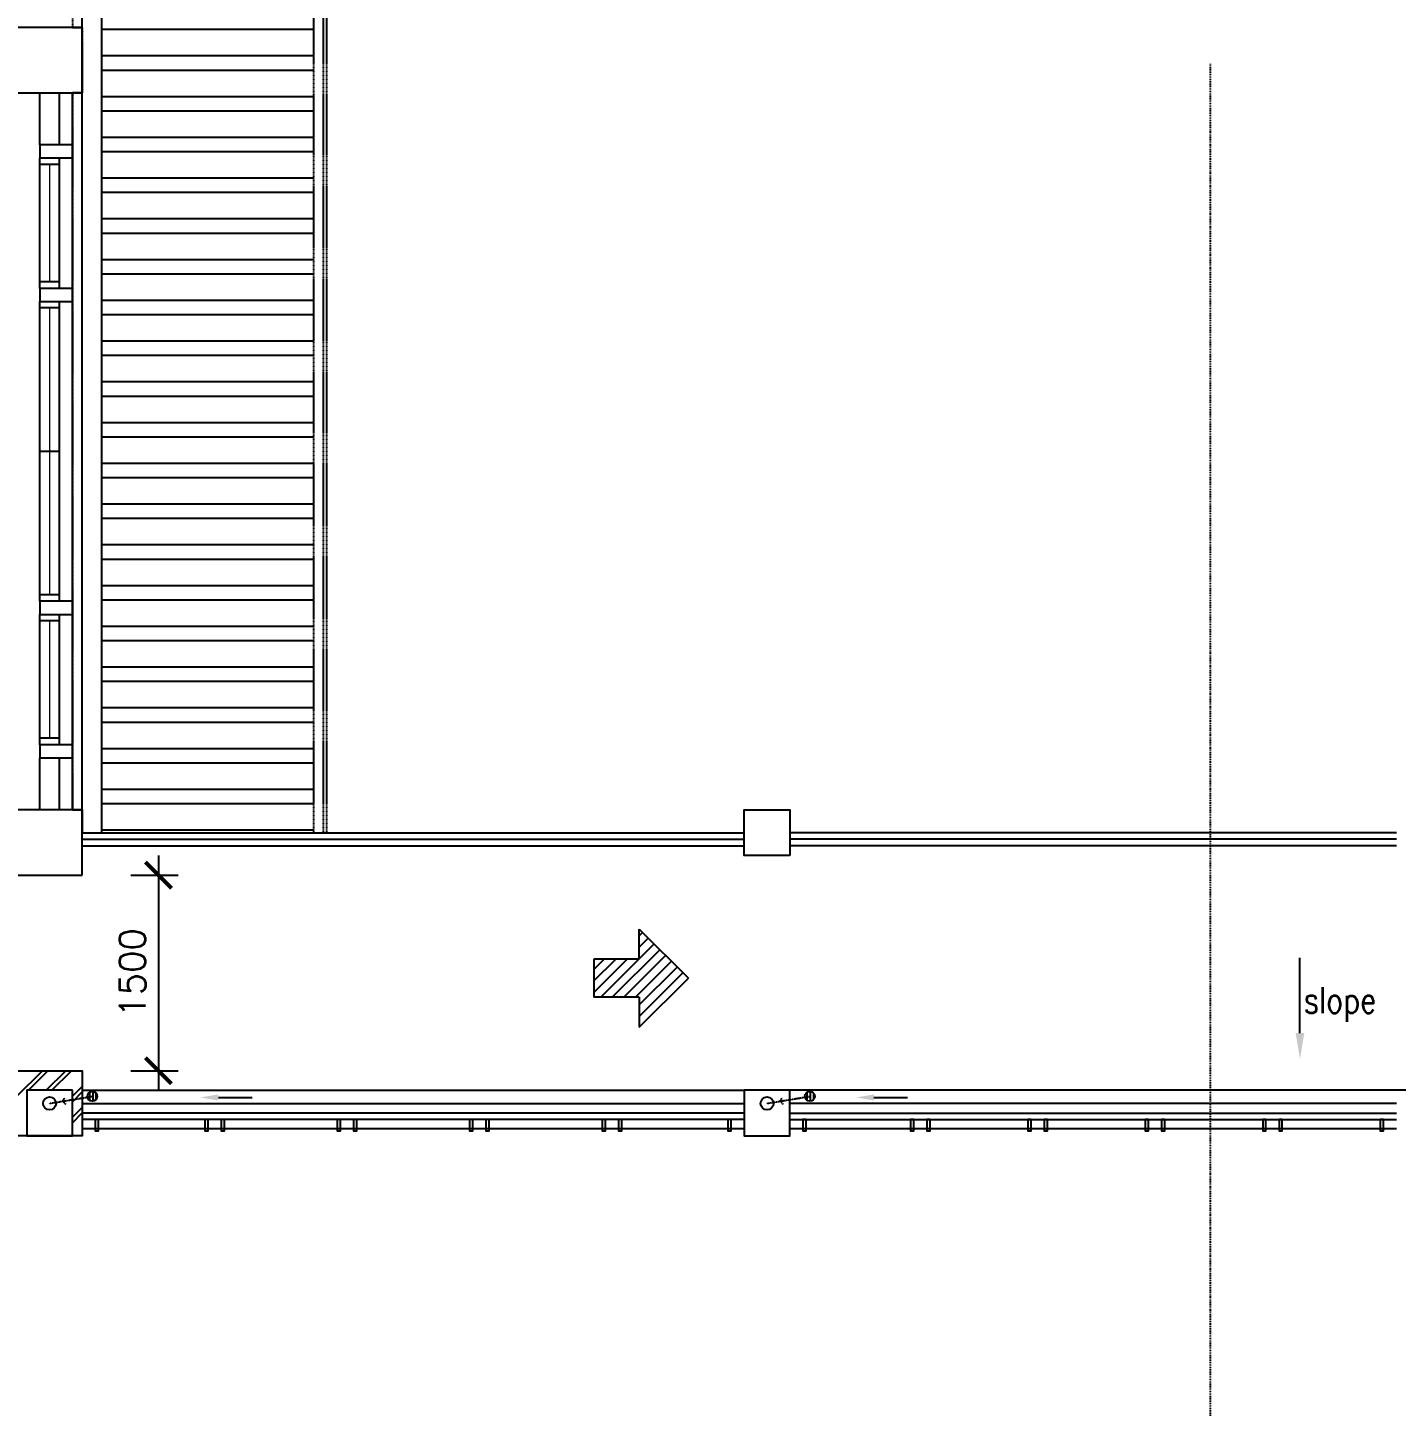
# Model space of a CAD drawing. Header units: feet. Extents: x 1407108 to 2957709, y -1501070 to -681589.
# Drawn here: x 1650292 to 1660785, y -842748 to -832174 of the extents above; entities that cross this region are included whole.
import ezdxf

# ---------------------------------------------------------------- set-up
doc = ezdxf.new("R2010")
doc.units = ezdxf.units.FT
doc.header["$LTSCALE"] = 13
doc.header["$MEASUREMENT"] = 0
for name, pattern in [('DASHDOT', [1, 0.5, -0.25, 0, -0.25]), ('DASHED2', [0.375, 0.25, -0.125]), ('HIDDEN', [0.375, 0.25, -0.125])]:
    doc.linetypes.add(name, pattern=pattern)
doc.layers.get('0').update_dxf_attribs({"linetype": 'CONTINUOUS'})
for name, color, linetype in [('AR', 7, 'CONTINUOUS'), ('COL', 3, 'CONTINUOUS'), ('DEMOLISH-WORKS', 8, 'DASHED2'), ('DIM', 7, 'CONTINUOUS'), ('FLASH', 35, 'CONTINUOUS'), ('hatch', 7, 'CONTINUOUS'), ('LINE', 7, 'CONTINUOUS'), ('partition', 7, 'CONTINUOUS'), ('rail', 1, 'CONTINUOUS'), ('RWDP', 145, 'CONTINUOUS'), ('WALL', 2, 'CONTINUOUS'), ('WIN', 5, 'CONTINUOUS')]:
    doc.layers.add(name, color=color, linetype=linetype)
doc.styles.add('ROMANS', font='romans')
doc.styles.get("Standard").update_dxf_attribs({"font": 'ROMANS.SHX'})
doc.dimstyles.new('STANDARD$0', dxfattribs={"dimscale": 0, "dimtxt": 8, "dimasz": 6, "dimexe": 1, "dimexo": 1, "dimgap": 3, "dimtad": 1, "dimdec": 0, "dimlfac": -1, "dimrnd": 1, "dimzin": 0, "dimdsep": 46, "dimtxsty": 'Standard', "dimcen": 0, "dimclrd": 5, "dimclre": 250, "dimadec": 0, "dimazin": 0, "dimtfac": 1, "dimtdec": 4, "dimtofl": 0, "dimtmove": 0, "dimatfit": 3, "dimfxl": 1, "dimtolj": 1, "dimtzin": 0, "dimarcsym": 0})

# ---------------------------------------------------------------- blocks, each defined once
blk = doc.blocks.new('_ARCHTICK')
at = {"color": 0, "linetype": 'ByBlock', "const_width": 0.15}
blk.add_lwpolyline([(-0.5, -0.5), (0.5, 0.5)], dxfattribs=at)
blk = doc.blocks.new('*D363')
at = {"layer": 'DIM', "color": 7, "lineweight": -2, "transparency": 16777216}
for p, q in [((1651295, -838524), (1651295, -840324)), ((1651082, -838674), (1651445, -838674)), ((1651082, -840174), (1651445, -840174))]:
    blk.add_line(p, q, dxfattribs=at)
at = {"layer": 'DIM', "color": 7, "lineweight": -2, "transparency": 16777216, "xscale": 200, "yscale": 200, "zscale": 200}
for p, rotation in [((1651295, -838674), 90), ((1651295, -840174), 270)]:
    blk.add_blockref('_ARCHTICK', p, dxfattribs=dict(at, rotation=rotation))
at = {"layer": 'DIM', "color": 7, "transparency": 16777216, "insert": (1651095, -839424), "char_height": 200, "attachment_point": 5, "rotation": 90, "style": 'ROMANS'}
blk.add_mtext('\\A1;1500', dxfattribs=at)

msp = doc.modelspace()

# ---------------------------------------------------------------- hatches: boundary and pattern name
at = {"layer": 'DEMOLISH-WORKS', "ltscale": 0.7}
h = msp.add_hatch(dxfattribs=at)
h.set_pattern_fill('STEEL', color=8, scale=2500, angle=315, style=0)
h.set_pattern_definition([(0, (0, 0), (1e-13, 312.5), []), (0, (110.5, 110.5), (1e-13, 312.5), [])])
h.paths.add_polyline_path([(1650860.2, -838349.1), (1652485.2, -838349.1), (1652485.2, -814599.1), (1650860.2, -814599.1)])
at = {"layer": 'partition'}
h = msp.add_hatch(dxfattribs=at)
h.set_pattern_fill('ANSI31', color=5, scale=500, style=0)
h.set_pattern_definition([(45, (2316930.776, -1282396.514), (-44.194174, 44.194174), [])])
h.paths.add_polyline_path([(1654980.9, -839610.2), (1654980.9, -839841), (1655357.3, -839464.5), (1654980.9, -839088.1), (1654980.9, -839318.9), (1654633.8, -839318.9), (1654633.8, -839610.2)])
at = {"layer": 'RWDP', "linetype": 'Continuous'}
h = msp.add_hatch(dxfattribs=at)
h.set_pattern_fill('ANSI31', color=5, scale=200, angle=45, style=0)
h.set_pattern_definition([(90, (-39806.8, 12.318), (-25, 5e-15), [])])
edge = h.paths.add_edge_path()
edge.add_arc((1650788.5, -840370.4), 37.5, 0, 360)
h = msp.add_hatch(dxfattribs=at)
h.set_pattern_fill('ANSI31', color=5, scale=200, angle=45, style=0)
h.set_pattern_definition([(90, (-34306.8, 12.318), (-25, 5e-15), [])])
edge = h.paths.add_edge_path()
edge.add_arc((1656288.5, -840370.4), 37.5, 0, 360)

# ---------------------------------------------------------------- linework, layer by layer
at = {"color": 9}
msp.add_line((1650635.2, -838174.1), (1650635.2, -832674.1), dxfattribs=at)
at = {"color": 2}
for p, q in [((1654980.9, -839318.9), (1654980.9, -839088.1)), ((1654980.9, -839088.1), (1655357.3, -839464.5)), ((1654980.9, -839318.9), (1654633.8, -839318.9)), ((1654633.8, -839318.9), (1654633.8, -839610.2)), ((1654980.9, -839841), (1655357.3, -839464.5)), ((1654980.9, -839610.2), (1654633.8, -839610.2)), ((1654980.9, -839610.2), (1654980.9, -839841))]:
    msp.add_line(p, q, dxfattribs=at)
at = {"color": 153}
for p, q in [((1650710.2, -840324.1), (1655785.2, -840324.1)), ((1678210.2, -840324.1), (1656135.2, -840324.1)), ((1650710.2, -840424.1), (1655785.2, -840424.1)), ((1651754, -840379), (1652012.3, -840379)), ((1660785.2, -840424.1), (1656135.2, -840424.1)), ((1656780, -840379), (1657038.3, -840379))]:
    msp.add_line(p, q, dxfattribs=at)
for points in [[(1651754, -840402.3), (1651754, -840355.7), (1651614, -840379)], [(1656780, -840402.3), (1656780, -840355.7), (1656640, -840379)]]:
    msp.add_solid(points, dxfattribs=at)
at = {"layer": 'AR', "color": 4, "linetype": 'DASHDOT'}
msp.add_line((1659357.6, -832451.7), (1659357.6, -845660.8), dxfattribs=at)
at = {"layer": 'COL'}
for points in [[(1650710.2, -832174.1), (1649960.2, -832174.1), (1649960.2, -832674.1), (1650710.2, -832674.1)], [(1650710.2, -838674.1), (1650710.2, -838174.1), (1649960.2, -838174.1), (1649960.2, -838499.1), (1650210.2, -838499.1), (1650210.2, -838674.1)], [(1656135.2, -838524.1), (1655785.2, -838524.1), (1655785.2, -838174.1), (1656135.2, -838174.1)], [(1650635.2, -840324.1), (1650285.2, -840324.1), (1650285.2, -840674.1), (1650635.2, -840674.1)], [(1656135.2, -840324.1), (1655785.2, -840324.1), (1655785.2, -840674.1), (1656135.2, -840674.1)]]:
    msp.add_lwpolyline(points, close=True, dxfattribs=at)
at = {"layer": 'COL', "color": 2}
msp.add_lwpolyline([(1650210.2, -840174.1), (1650710.2, -840174.1), (1650710.2, -840674.1), (1650210.2, -840674.1)], close=True, dxfattribs=at)
at = {"layer": 'DEMOLISH-WORKS', "color": 8, "ltscale": 0.7}
for p, q in [((1652485.2, -838349.1), (1652485.2, -814599.1)), ((1652560.2, -838349.1), (1652560.2, -814599.1)), ((1652585.2, -838349.1), (1652585.2, -814599.1))]:
    msp.add_line(p, q, dxfattribs=at)
msp.add_lwpolyline([(1652485.2, -814599.1), (1650710.2, -814599.1), (1650710.2, -814674.1), (1650635.2, -814674.1), (1650635.2, -820174.1), (1650710.2, -820174.1), (1650710.2, -820674.1), (1650635.2, -820674.1), (1650635.2, -826174.1), (1650710.2, -826174.1), (1650710.2, -826674.1), (1650635.2, -826674.1), (1650635.2, -832174.1), (1650710.2, -832174.1), (1650710.2, -832674.1), (1650635.2, -832674.1), (1650635.2, -838174.1), (1650710.2, -838174.1), (1650710.2, -838349.1), (1652485.2, -838349.1), (1652485.2, -814599.1)], dxfattribs=at)
at = {"layer": 'FLASH', "color": 32, "linetype": 'Continuous'}
msp.add_line((1650860.2, -838349.1), (1650860.2, -814599.1), dxfattribs=at)
at = {"layer": 'hatch', "color": 1}
for p, q in [((1650210.2, -840369.3), (1650405.5, -840174.1)), ((1650298.1, -840324.1), (1650448.1, -840174.1)), ((1650434.6, -840324.1), (1650584.6, -840174.1)), ((1650477.2, -840324.1), (1650627.2, -840174.1)), ((1650635.2, -840369.3), (1650710.2, -840294.3)), ((1650635.2, -840412), (1650710.2, -840337)), ((1650635.2, -840530.3), (1650710.2, -840455.3)), ((1650635.2, -840573), (1650710.2, -840498))]:
    msp.add_line(p, q, dxfattribs=at)
at = {"layer": 'LINE', "color": 8, "linetype": 'Continuous'}
for p, q in [((1650710.2, -832674.1), (1650710.2, -814674.1)), ((1650710.2, -838174.1), (1650710.2, -832674.1))]:
    msp.add_line(p, q, dxfattribs=at)
at = {"layer": 'LINE', "linetype": 'Continuous'}
for p, q in [((1650710.2, -840617.1, 0), (1655785.2, -840617.1)), ((1656135.2, -840617.1), (1660785.2, -840617.1, 0))]:
    msp.add_line(p, q, dxfattribs=at)
at = {"layer": 'rail', "color": 191}
for p, q in [((1650710.2, -838399.1), (1655785.2, -838399.1)), ((1660785.2, -838399.1), (1656135.2, -838399.1)), ((1650710.2, -838449.1), (1655785.2, -838449.1)), ((1660785.2, -838449.1), (1656135.2, -838449.1)), ((1655785.2, -840499.1), (1650710.2, -840499.1)), ((1656135.2, -840499.1), (1660785.2, -840499.1)), ((1655785.2, -840549.1), (1650710.2, -840549.1)), ((1656135.2, -840549.1), (1660785.2, -840549.1))]:
    msp.add_line(p, q, dxfattribs=at)
for points in [[(1650835.2, -840549.1), (1650810.2, -840549.1), (1650810.2, -840634.1), (1650835.2, -840634.1)], [(1651675.2, -840549.1), (1651650.2, -840549.1), (1651650.2, -840634.1), (1651675.2, -840634.1)], [(1651800.2, -840549.1), (1651775.2, -840549.1), (1651775.2, -840634.1), (1651800.2, -840634.1)], [(1652690.2, -840549.1), (1652665.2, -840549.1), (1652665.2, -840634.1), (1652690.2, -840634.1)], [(1652815.2, -840549.1), (1652790.2, -840549.1), (1652790.2, -840634.1), (1652815.2, -840634.1)], [(1653705.2, -840549.1), (1653680.2, -840549.1), (1653680.2, -840634.1), (1653705.2, -840634.1)], [(1653830.2, -840549.1), (1653805.2, -840549.1), (1653805.2, -840634.1), (1653830.2, -840634.1)], [(1654722.7, -840549.1), (1654697.7, -840549.1), (1654697.7, -840634.1), (1654722.7, -840634.1)], [(1654847.7, -840549.1), (1654822.7, -840549.1), (1654822.7, -840634.1), (1654847.7, -840634.1)], [(1655685.2, -840549.1), (1655660.2, -840549.1), (1655660.2, -840634.1), (1655685.2, -840634.1)], [(1656260.2, -840549.1), (1656235.2, -840549.1), (1656235.2, -840634.1), (1656260.2, -840634.1)], [(1657085.2, -840549.1), (1657060.2, -840549.1), (1657060.2, -840634.1), (1657085.2, -840634.1)], [(1657210.2, -840549.1), (1657185.2, -840549.1), (1657185.2, -840634.1), (1657210.2, -840634.1)], [(1657985.2, -840549.1), (1657960.2, -840549.1), (1657960.2, -840634.1), (1657985.2, -840634.1)], [(1658110.2, -840549.1), (1658085.2, -840549.1), (1658085.2, -840634.1), (1658110.2, -840634.1)], [(1658885.2, -840549.1), (1658860.2, -840549.1), (1658860.2, -840634.1), (1658885.2, -840634.1)], [(1659010.2, -840549.1), (1658985.2, -840549.1), (1658985.2, -840634.1), (1659010.2, -840634.1)], [(1659785.2, -840549.1), (1659760.2, -840549.1), (1659760.2, -840634.1), (1659785.2, -840634.1)], [(1659910.2, -840549.1), (1659885.2, -840549.1), (1659885.2, -840634.1), (1659910.2, -840634.1)], [(1660685.2, -840549.1), (1660660.2, -840549.1), (1660660.2, -840634.1), (1660685.2, -840634.1)]]:
    msp.add_lwpolyline(points, close=True, dxfattribs=at)
at = {"layer": 'RWDP', "color": 7, "linetype": 'Continuous'}
msp.add_line((1660046, -839885), (1660046, -839308), dxfattribs=at)
at = {"layer": 'RWDP', "color": 142, "linetype": 'HIDDEN'}
for p, q in [((1650460.2, -840424.1), (1650788.5, -840370.4)), ((1650561.3, -840407.6), (1650576.4, -840382.3)), ((1650561.3, -840407.6), (1650584.1, -840430.8)), ((1655960.2, -840424.1), (1656288.5, -840370.4)), ((1656061.3, -840407.6), (1656076.4, -840382.3)), ((1656061.3, -840407.6), (1656084.1, -840430.8))]:
    msp.add_line(p, q, dxfattribs=at)
at = {"layer": 'RWDP', "color": 5, "linetype": 'Continuous'}
for centre in [(1650788.5, -840370.4), (1656288.5, -840370.4)]:
    msp.add_circle(centre, 37.5, dxfattribs=at)
at = {"layer": 'RWDP', "color": 142, "linetype": 'Continuous'}
for centre in [(1650460.2, -840424.1), (1655960.2, -840424.1)]:
    msp.add_circle(centre, 50, dxfattribs=at)
at = {"layer": 'RWDP', "color": 7, "linetype": 'Continuous'}
msp.add_solid([(1660079.3, -839885), (1660012.7, -839885), (1660046, -840085)], dxfattribs=at)
at = {"layer": 'WALL'}
for p, q in [((1650385.2, -833074.1), (1650385.2, -832674.1)), ((1650535.2, -833074.1), (1650535.2, -832674.1)), ((1650385.2, -838174.1), (1650385.2, -837774.1)), ((1650535.2, -838174.1), (1650535.2, -837774.1))]:
    msp.add_line(p, q, dxfattribs=at)
at = {"layer": 'WALL', "color": 7}
for p, q in [((1650710.2, -838349.1), (1655785.2, -838349.1)), ((1660785.2, -838349.1), (1656135.2, -838349.1))]:
    msp.add_line(p, q, dxfattribs=at)
at = {"layer": 'WALL'}
for points in [[(1650635.2, -833074.1), (1650385.2, -833074.1), (1650385.2, -833174.1), (1650635.2, -833174.1)], [(1650635.2, -834174.1), (1650385.2, -834174.1), (1650385.2, -834274.1), (1650635.2, -834274.1)], [(1650635.2, -836574.1), (1650385.2, -836574.1), (1650385.2, -836674.1), (1650635.2, -836674.1)], [(1650635.2, -837674.1), (1650385.2, -837674.1), (1650385.2, -837774.1), (1650635.2, -837774.1)]]:
    msp.add_lwpolyline(points, close=True, dxfattribs=at)
at = {"layer": 'WIN'}
for p, q in [((1650385.2, -834174.1), (1650385.2, -833174.1)), ((1650535.2, -833224.1), (1650385.2, -833224.1)), ((1650535.2, -834174.1), (1650535.2, -833174.1)), ((1650535.2, -834124.1), (1650385.2, -834124.1)), ((1650385.2, -836574.1), (1650385.2, -834274.1)), ((1650535.2, -836574.1), (1650535.2, -834274.1)), ((1650535.2, -834324.1), (1650385.2, -834324.1)), ((1650535.2, -835424.1), (1650385.2, -835424.1)), ((1650535.2, -836524.1), (1650385.2, -836524.1)), ((1650385.2, -837674.1), (1650385.2, -836674.1)), ((1650535.2, -836724.1), (1650385.2, -836724.1)), ((1650535.2, -837674.1), (1650535.2, -836674.1)), ((1650535.2, -837624.1), (1650385.2, -837624.1))]:
    msp.add_line(p, q, dxfattribs=at)
at = {"layer": 'WIN', "const_width": 10, "flags": 128}
for points in [[(1650460.2, -834124.1), (1650460.2, -833224.1)], [(1650460.2, -836524.1), (1650460.2, -834324.1)], [(1650460.2, -836724.1), (1650460.2, -837624.1)]]:
    msp.add_lwpolyline(points, dxfattribs=at)

# ---------------------------------------------------------------- texts
at = {"color": 7, "ltscale": 10, "style": 'ROMANS', "width": 0.8}
msp.add_text('slope', height=200, dxfattribs=at).set_placement((1660074.8, -839731.9))

# ---------------------------------------------------------------- dimensions: what is measured, and where the dimension line sits
at = {"layer": 'DIM'}
dim = msp.add_linear_dim(base=(1651295.1, -840174.1), p1=(1650931.5, -838674.1), p2=(1650931.5, -840174.1), angle=90, dimstyle='STANDARD$0', override={"dimscale": 100, "dimtxt": 2, "dimasz": 2, "dimexe": 1.5, "dimexo": 1.5, "dimgap": 1, "dimtxsty": 'ROMANS', "dimblk": 'ARCHTICK', "dimdle": 1.5, "dimclrd": 7, "dimclre": 7, "dimclrt": 7, "dimtdec": 0, "dimtmove": 2}, dxfattribs=at)
dim.commit()
dim.dimension.update_dxf_attribs({"geometry": '*D363', "text_midpoint": (1651095.1, -839424.1)})

doc.saveas('drawing.dxf')
